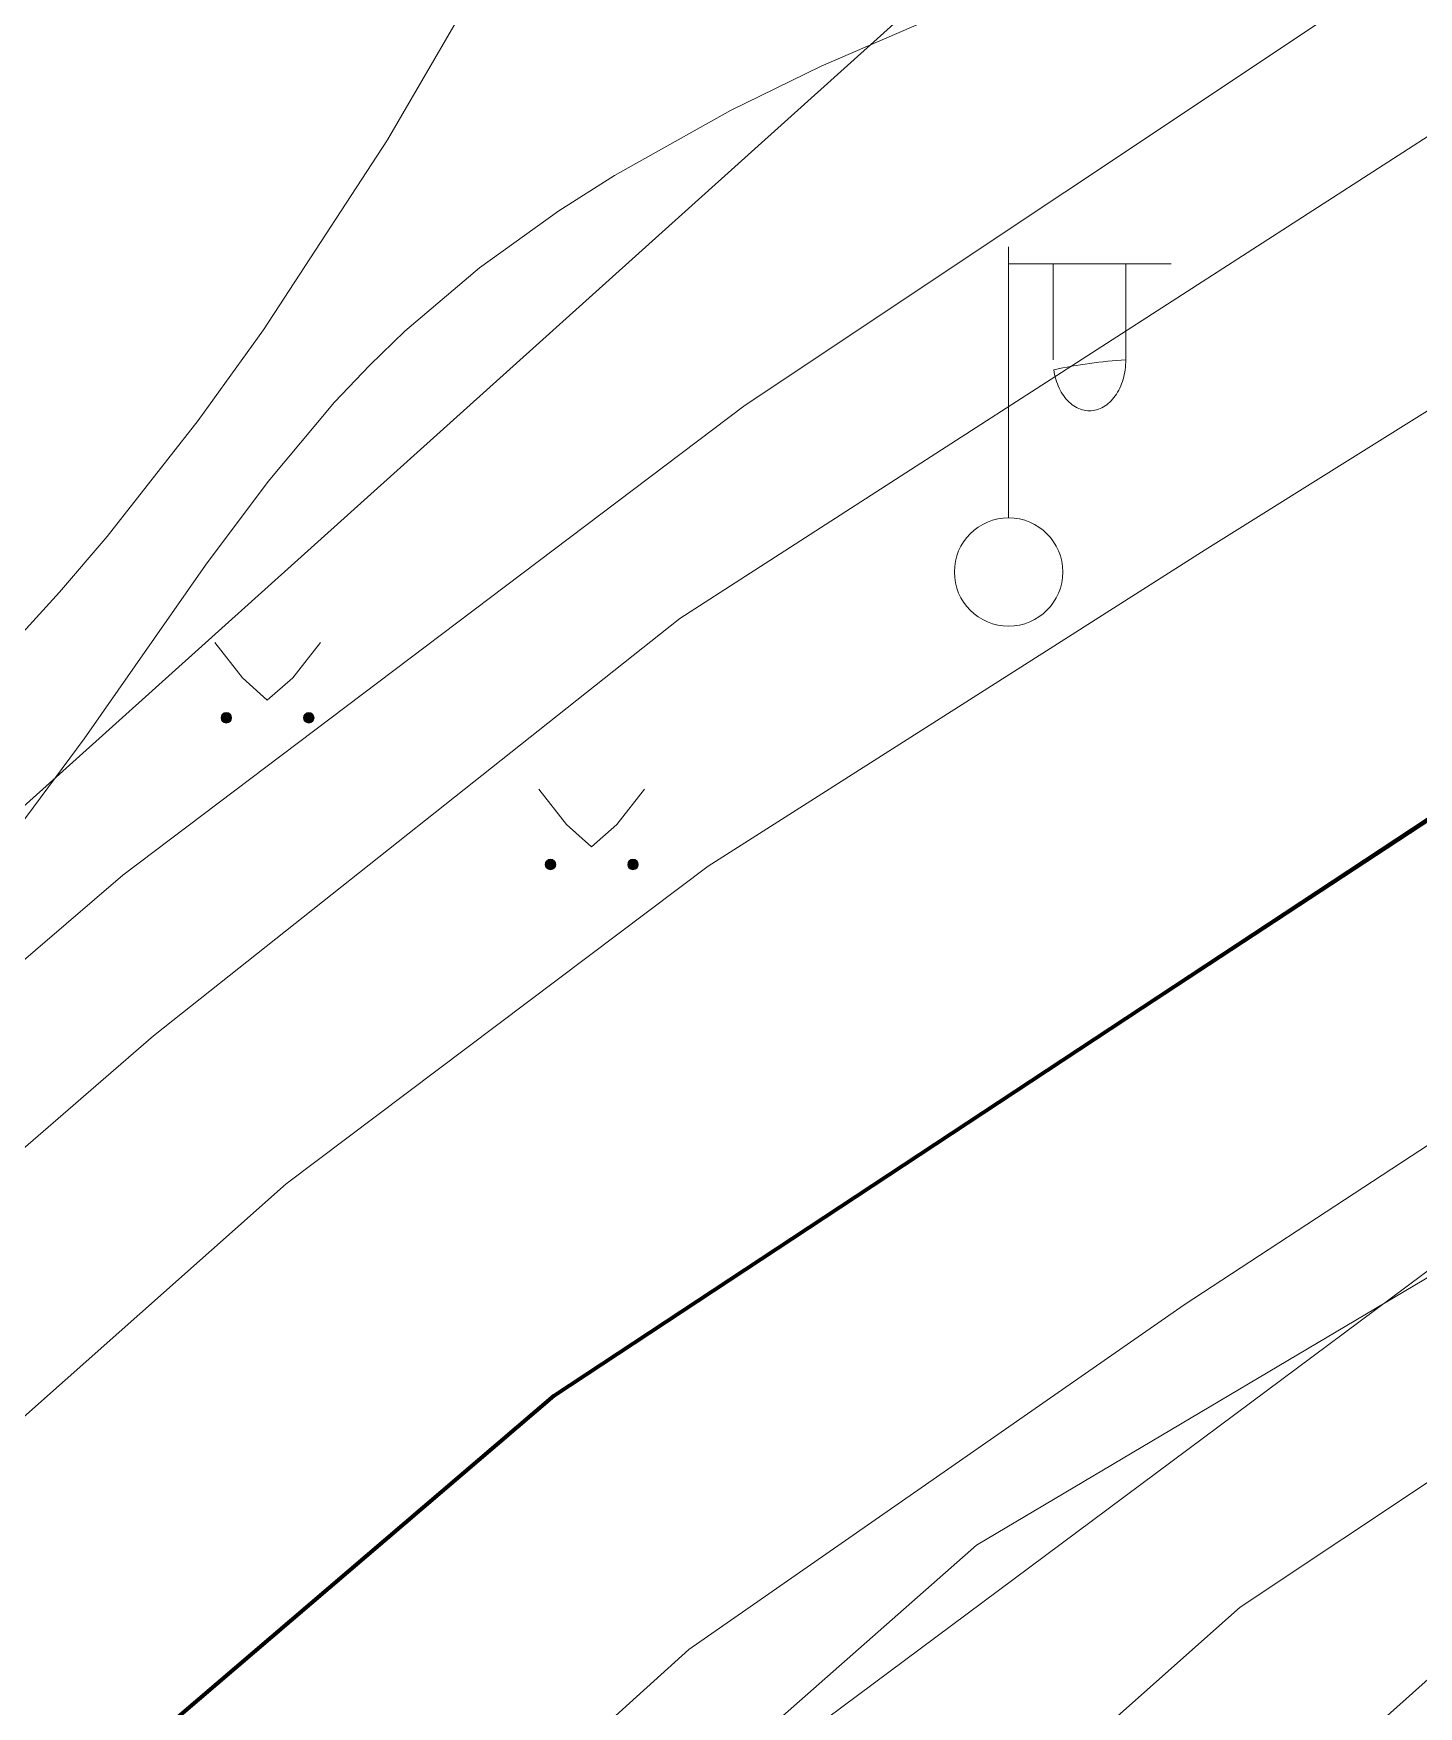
# Model space of a CAD drawing. Extents: x 1000 to 4000, y -5000 to -1000.
# Drawn here: x 1667.23 to 1692.78, y -4074.04 to -4043.16 of the extents above; entities that cross this region are included whole.
import ezdxf

# ---------------------------------------------------------------- set-up
doc = ezdxf.new("R2010")
doc.units = 0
doc.header["$MEASUREMENT"] = 0
for name, color, linetype in [('границы команд_1', 10, 'CONTINUOUS'), ('СЛОЙ_11', 7, 'CONTINUOUS'), ('СЛОЙ_24', 7, 'CONTINUOUS'), ('СЛОЙ_3', 7, 'CONTINUOUS'), ('СЛОЙ_37', 7, 'CONTINUOUS'), ('СЛОЙ_40', 7, 'CONTINUOUS'), ('СЛОЙ_41', 7, 'CONTINUOUS'), ('СЛОЙ_44', 7, 'CONTINUOUS'), ('СЛОЙ_50', 7, 'CONTINUOUS'), ('СЛОЙ_51', 7, 'CONTINUOUS')]:
    doc.layers.add(name, color=color, linetype=linetype)

msp = doc.modelspace()

# ---------------------------------------------------------------- linework, layer by layer
at = {"layer": 'границы команд_1', "color": 6, "lineweight": 100}
msp.add_lwpolyline([(1612.961, -4276.819), (1612.961, -4259.864), (1625.02, -4185.114), (1636.753, -4129.276), (1649.533, -4098.953), (1661.196, -4081.671), (1676.84, -4068.302), (1835.035, -3963.898), (1864.509, -3940.502), (1880.89, -3924.111), (1893.059, -3902.283), (1902.12, -3885.222), (1918.702, -3847.062), (1400.618, -3643.717), (1216.078, -4109.027), (1196.4, -4143.603), (1121.31, -4268.85)], dxfattribs=at)
at = {"layer": 'СЛОЙ_11', "color": 253, "linetype": 'Continuous', "lineweight": 0}
msp.add_lwpolyline([(1634.694, -4008.038), (1638.386, -4009.323), (1688.385, -4026.824), (1687.502, -4039.027), (1665.994, -4058.375), (1650.103, -4073.067), (1648.177, -4075.556), (1636.701, -4094.02), (1627.07, -4088.481)], dxfattribs=at)
at = {"layer": 'СЛОЙ_24', "color": 253, "linetype": 'Continuous', "lineweight": 0}
for points in [[(1618.642, -4254.56), (1621.451, -4235.092), (1623.537, -4222.006), (1625.624, -4210.204), (1629.643, -4188.511), (1632.212, -4173.659), (1639.034, -4143.658), (1642.003, -4133.221), (1645.695, -4121.981), (1649.547, -4113.471), (1652.591, -4107.387), (1656.272, -4100.357), (1658.781, -4096.173), (1662.294, -4090.984), (1668.417, -4083.267), (1672.746, -4078.939), (1679.325, -4072.991), (1688.463, -4066.631), (1703.786, -4056.588), (1715.665, -4048.72), (1738.418, -4034.075), (1764.847, -4017.003), (1777.352, -4009.408), (1791.139, -4000)], [(1648.073, -4123.32), (1650.751, -4116.509), (1654.264, -4109.061), (1658.112, -4101.445), (1662.462, -4094.332), (1668.067, -4087.134), (1674.006, -4080.439), (1684.63, -4071.066), (1694.5, -4065.208), (1702.28, -4059.768), (1717.421, -4049.892), (1735.657, -4038.259), (1746.699, -4031.062), (1770.873, -4015.329), (1794.574, -4000)], [(1637.905, -4097.152), (1642.132, -4089.019), (1645.104, -4084.696), (1648.306, -4079.575), (1653.875, -4072.746), (1659.814, -4066.484), (1668.883, -4058.697), (1680.359, -4050.026), (1692.157, -4042.158)], [(1640.393, -4097.473), (1644.325, -4089.926), (1648.659, -4083.182), (1650.986, -4080.132), (1655.239, -4074.914), (1659.814, -4070.016), (1669.444, -4061.667), (1679.155, -4053.96), (1694.725, -4043.924), (1695.768, -4043.282), (1697.806, -4047.091)], [(1645.93, -4095.064), (1647.966, -4092.589), (1651.628, -4086.554), (1657.166, -4079.409), (1660.857, -4074.913), (1665.111, -4070.418), (1671.893, -4064.396), (1679.677, -4058.535), (1688.848, -4052.696), (1697.806, -4047.091)]]:
    msp.add_lwpolyline(points, dxfattribs=at)
at = {"layer": 'СЛОЙ_3', "color": 253, "linetype": 'Continuous', "lineweight": 0}
for p, q in [((1685.222, -4052.104), (1685.222, -4047.104)), ((1685.222, -4050.104), (1685.222, -4047.104)), ((1685.222, -4047.418), (1688.222, -4047.418)), ((1686.043, -4049.186), (1686.043, -4047.418)), ((1687.385, -4049.186), (1687.385, -4047.418))]:
    msp.add_line(p, q, dxfattribs=at)
msp.add_lwpolyline([(1687.385, -4049.186, -0.035191), (1687.372, -4049.37, -0.036545), (1687.334, -4049.547, -0.03934), (1687.272, -4049.71, -0.0437), (1687.189, -4049.853, -0.049642), (1687.087, -4049.97, -0.056748), (1686.971, -4050.057, -0.0637), (1686.845, -4050.111, -0.068204), (1686.714, -4050.129, -0.068204), (1686.583, -4050.111, -0.0637), (1686.457, -4050.057, -0.056748), (1686.341, -4049.97, -0.049642), (1686.239, -4049.853, -0.0437), (1686.156, -4049.71, -0.03934), (1686.094, -4049.547, -0.036545), (1686.056, -4049.37, -0.035191)], format="xyb", close=True, dxfattribs=at)
msp.add_circle((1685.222, -4053.104), 1, dxfattribs=at)
at = {"layer": 'СЛОЙ_37', "color": 253, "linetype": 'Continuous', "lineweight": 0}
msp.add_lwpolyline([(1667.63, -4098.054), (1668.901, -4096.04), (1671.031, -4093.11), (1673.205, -4091.246), (1677.687, -4088.094), (1680.971, -4084.719), (1685.853, -4079.836), (1689.891, -4076.284), (1694.062, -4072.554), (1696.49, -4070.739), (1701.562, -4067.493)], dxfattribs=at)
at = {"layer": 'СЛОЙ_40', "color": 253, "linetype": 'Continuous', "lineweight": 0}
msp.add_lwpolyline([(1626.487, -4249.416), (1640.165, -4173.049), (1654.011, -4116.545), (1664.406, -4097.296), (1670.561, -4090.197), (1680.976, -4079.785), (1689.497, -4072.212), (1700.859, -4064.64), (1740.638, -4041.348)], dxfattribs=at)
at = {"layer": 'СЛОЙ_41', "color": 253, "linetype": 'Continuous', "lineweight": 0}
for p, q in [((1670.576, -4054.407), (1671.086, -4055.057)), ((1672.526, -4054.407), (1672.016, -4055.057)), ((1671.086, -4055.057), (1671.546, -4055.467)), ((1672.016, -4055.057), (1671.546, -4055.467)), ((1676.557, -4057.114), (1677.067, -4057.764)), ((1678.507, -4057.114), (1677.997, -4057.764)), ((1677.067, -4057.764), (1677.527, -4058.174)), ((1677.997, -4057.764), (1677.527, -4058.174))]:
    msp.add_line(p, q, dxfattribs=at)
for centre in [(1670.79, -4055.795), (1672.311, -4055.795), (1676.771, -4058.502), (1678.292, -4058.502)]:
    msp.add_circle(centre, 0.0976, dxfattribs=at)
for points in [[(1670.694, -4055.814), (1670.692, -4055.795), (1670.694, -4055.776)], [(1670.699, -4055.832), (1670.694, -4055.776), (1670.699, -4055.758)], [(1670.694, -4055.814), (1670.694, -4055.776), (1670.699, -4055.832)], [(1670.708, -4055.849), (1670.699, -4055.758), (1670.708, -4055.741)], [(1670.699, -4055.832), (1670.699, -4055.758), (1670.708, -4055.849)], [(1670.721, -4055.864), (1670.708, -4055.741), (1670.721, -4055.726)], [(1670.708, -4055.849), (1670.708, -4055.741), (1670.721, -4055.864)], [(1670.735, -4055.876), (1670.721, -4055.726), (1670.735, -4055.714)], [(1670.721, -4055.864), (1670.721, -4055.726), (1670.735, -4055.876)], [(1670.752, -4055.885), (1670.735, -4055.714), (1670.752, -4055.705)], [(1670.735, -4055.876), (1670.735, -4055.714), (1670.752, -4055.885)], [(1670.771, -4055.891), (1670.752, -4055.705), (1670.771, -4055.699)], [(1670.752, -4055.885), (1670.752, -4055.705), (1670.771, -4055.891)], [(1670.79, -4055.893), (1670.771, -4055.699), (1670.79, -4055.697)], [(1670.771, -4055.891), (1670.771, -4055.699), (1670.79, -4055.893)], [(1672.215, -4055.814), (1672.213, -4055.795), (1672.215, -4055.776)], [(1672.22, -4055.832), (1672.215, -4055.776), (1672.22, -4055.758)], [(1672.215, -4055.814), (1672.215, -4055.776), (1672.22, -4055.832)], [(1672.229, -4055.849), (1672.22, -4055.758), (1672.229, -4055.741)], [(1672.22, -4055.832), (1672.22, -4055.758), (1672.229, -4055.849)], [(1672.242, -4055.864), (1672.229, -4055.741), (1672.242, -4055.726)], [(1672.229, -4055.849), (1672.229, -4055.741), (1672.242, -4055.864)], [(1672.256, -4055.876), (1672.242, -4055.726), (1672.256, -4055.714)], [(1672.242, -4055.864), (1672.242, -4055.726), (1672.256, -4055.876)], [(1672.273, -4055.885), (1672.256, -4055.714), (1672.273, -4055.705)], [(1672.256, -4055.876), (1672.256, -4055.714), (1672.273, -4055.885)], [(1672.292, -4055.891), (1672.273, -4055.705), (1672.292, -4055.699)], [(1672.273, -4055.885), (1672.273, -4055.705), (1672.292, -4055.891)], [(1672.311, -4055.893), (1672.292, -4055.699), (1672.311, -4055.697)], [(1672.292, -4055.891), (1672.292, -4055.699), (1672.311, -4055.893)], [(1676.675, -4058.521), (1676.673, -4058.502), (1676.675, -4058.483)], [(1676.68, -4058.539), (1676.675, -4058.483), (1676.68, -4058.465)], [(1676.675, -4058.521), (1676.675, -4058.483), (1676.68, -4058.539)], [(1676.689, -4058.556), (1676.68, -4058.465), (1676.689, -4058.448)], [(1676.68, -4058.539), (1676.68, -4058.465), (1676.689, -4058.556)], [(1676.702, -4058.571), (1676.689, -4058.448), (1676.702, -4058.433)], [(1676.689, -4058.556), (1676.689, -4058.448), (1676.702, -4058.571)], [(1676.716, -4058.583), (1676.702, -4058.433), (1676.716, -4058.421)], [(1676.702, -4058.571), (1676.702, -4058.433), (1676.716, -4058.583)], [(1676.733, -4058.592), (1676.716, -4058.421), (1676.733, -4058.412)], [(1676.716, -4058.583), (1676.716, -4058.421), (1676.733, -4058.592)], [(1676.752, -4058.598), (1676.733, -4058.412), (1676.752, -4058.406)], [(1676.733, -4058.592), (1676.733, -4058.412), (1676.752, -4058.598)], [(1676.771, -4058.6), (1676.752, -4058.406), (1676.771, -4058.404)], [(1676.752, -4058.598), (1676.752, -4058.406), (1676.771, -4058.6)], [(1678.196, -4058.521), (1678.194, -4058.502), (1678.196, -4058.483)], [(1678.201, -4058.539), (1678.196, -4058.483), (1678.201, -4058.465)], [(1678.196, -4058.521), (1678.196, -4058.483), (1678.201, -4058.539)], [(1678.21, -4058.556), (1678.201, -4058.465), (1678.21, -4058.448)], [(1678.201, -4058.539), (1678.201, -4058.465), (1678.21, -4058.556)], [(1678.223, -4058.571), (1678.21, -4058.448), (1678.223, -4058.433)], [(1678.21, -4058.556), (1678.21, -4058.448), (1678.223, -4058.571)], [(1678.237, -4058.583), (1678.223, -4058.433), (1678.237, -4058.421)], [(1678.223, -4058.571), (1678.223, -4058.433), (1678.237, -4058.583)], [(1678.254, -4058.592), (1678.237, -4058.421), (1678.254, -4058.412)], [(1678.237, -4058.583), (1678.237, -4058.421), (1678.254, -4058.592)], [(1678.273, -4058.598), (1678.254, -4058.412), (1678.273, -4058.406)], [(1678.254, -4058.592), (1678.254, -4058.412), (1678.273, -4058.598)], [(1678.292, -4058.6), (1678.273, -4058.406), (1678.292, -4058.404)], [(1678.273, -4058.598), (1678.273, -4058.406), (1678.292, -4058.6)]]:
    msp.add_solid(points, dxfattribs=at)
at = {"layer": 'СЛОЙ_41', "color": 253, "linetype": 'Continuous', "lineweight": 0, "extrusion": (0, 0, -1)}
for points in [[(-1670.79, -4055.893), (-1670.79, -4055.697), (-1670.809, -4055.891)], [(-1670.809, -4055.891), (-1670.79, -4055.697), (-1670.809, -4055.699)], [(-1670.809, -4055.891), (-1670.809, -4055.699), (-1670.827, -4055.885)], [(-1670.827, -4055.885), (-1670.809, -4055.699), (-1670.827, -4055.705)], [(-1670.827, -4055.885), (-1670.827, -4055.705), (-1670.844, -4055.876)], [(-1670.844, -4055.876), (-1670.827, -4055.705), (-1670.844, -4055.714)], [(-1670.844, -4055.876), (-1670.844, -4055.714), (-1670.859, -4055.864)], [(-1670.859, -4055.864), (-1670.844, -4055.714), (-1670.859, -4055.726)], [(-1670.859, -4055.864), (-1670.859, -4055.726), (-1670.871, -4055.849)], [(-1670.871, -4055.849), (-1670.859, -4055.726), (-1670.871, -4055.741)], [(-1670.871, -4055.849), (-1670.871, -4055.741), (-1670.88, -4055.832)], [(-1670.88, -4055.832), (-1670.871, -4055.741), (-1670.88, -4055.758)], [(-1670.88, -4055.832), (-1670.88, -4055.758), (-1670.885, -4055.814)], [(-1670.885, -4055.814), (-1670.88, -4055.758), (-1670.885, -4055.776)], [(-1670.885, -4055.814), (-1670.885, -4055.776), (-1670.887, -4055.795)], [(-1672.311, -4055.893), (-1672.311, -4055.697), (-1672.33, -4055.891)], [(-1672.33, -4055.891), (-1672.311, -4055.697), (-1672.33, -4055.699)], [(-1672.33, -4055.891), (-1672.33, -4055.699), (-1672.348, -4055.885)], [(-1672.348, -4055.885), (-1672.33, -4055.699), (-1672.348, -4055.705)], [(-1672.348, -4055.885), (-1672.348, -4055.705), (-1672.365, -4055.876)], [(-1672.365, -4055.876), (-1672.348, -4055.705), (-1672.365, -4055.714)], [(-1672.365, -4055.876), (-1672.365, -4055.714), (-1672.38, -4055.864)], [(-1672.38, -4055.864), (-1672.365, -4055.714), (-1672.38, -4055.726)], [(-1672.38, -4055.864), (-1672.38, -4055.726), (-1672.392, -4055.849)], [(-1672.392, -4055.849), (-1672.38, -4055.726), (-1672.392, -4055.741)], [(-1672.392, -4055.849), (-1672.392, -4055.741), (-1672.401, -4055.832)], [(-1672.401, -4055.832), (-1672.392, -4055.741), (-1672.401, -4055.758)], [(-1672.401, -4055.832), (-1672.401, -4055.758), (-1672.406, -4055.814)], [(-1672.406, -4055.814), (-1672.401, -4055.758), (-1672.406, -4055.776)], [(-1672.406, -4055.814), (-1672.406, -4055.776), (-1672.408, -4055.795)], [(-1676.771, -4058.6), (-1676.771, -4058.404), (-1676.79, -4058.598)], [(-1676.79, -4058.598), (-1676.771, -4058.404), (-1676.79, -4058.406)], [(-1676.79, -4058.598), (-1676.79, -4058.406), (-1676.808, -4058.592)], [(-1676.808, -4058.592), (-1676.79, -4058.406), (-1676.808, -4058.412)], [(-1676.808, -4058.592), (-1676.808, -4058.412), (-1676.825, -4058.583)], [(-1676.825, -4058.583), (-1676.808, -4058.412), (-1676.825, -4058.421)], [(-1676.825, -4058.583), (-1676.825, -4058.421), (-1676.84, -4058.571)], [(-1676.84, -4058.571), (-1676.825, -4058.421), (-1676.84, -4058.433)], [(-1676.84, -4058.571), (-1676.84, -4058.433), (-1676.852, -4058.556)], [(-1676.852, -4058.556), (-1676.84, -4058.433), (-1676.852, -4058.448)], [(-1676.852, -4058.556), (-1676.852, -4058.448), (-1676.861, -4058.539)], [(-1676.861, -4058.539), (-1676.852, -4058.448), (-1676.861, -4058.465)], [(-1676.861, -4058.539), (-1676.861, -4058.465), (-1676.866, -4058.521)], [(-1676.866, -4058.521), (-1676.861, -4058.465), (-1676.866, -4058.483)], [(-1676.866, -4058.521), (-1676.866, -4058.483), (-1676.868, -4058.502)], [(-1678.292, -4058.6), (-1678.292, -4058.404), (-1678.311, -4058.598)], [(-1678.311, -4058.598), (-1678.292, -4058.404), (-1678.311, -4058.406)], [(-1678.311, -4058.598), (-1678.311, -4058.406), (-1678.329, -4058.592)], [(-1678.329, -4058.592), (-1678.311, -4058.406), (-1678.329, -4058.412)], [(-1678.329, -4058.592), (-1678.329, -4058.412), (-1678.346, -4058.583)], [(-1678.346, -4058.583), (-1678.329, -4058.412), (-1678.346, -4058.421)], [(-1678.346, -4058.583), (-1678.346, -4058.421), (-1678.361, -4058.571)], [(-1678.361, -4058.571), (-1678.346, -4058.421), (-1678.361, -4058.433)], [(-1678.361, -4058.571), (-1678.361, -4058.433), (-1678.373, -4058.556)], [(-1678.373, -4058.556), (-1678.361, -4058.433), (-1678.373, -4058.448)], [(-1678.373, -4058.556), (-1678.373, -4058.448), (-1678.382, -4058.539)], [(-1678.382, -4058.539), (-1678.373, -4058.448), (-1678.382, -4058.465)], [(-1678.382, -4058.539), (-1678.382, -4058.465), (-1678.387, -4058.521)], [(-1678.387, -4058.521), (-1678.382, -4058.465), (-1678.387, -4058.483)], [(-1678.387, -4058.521), (-1678.387, -4058.483), (-1678.389, -4058.502)]]:
    msp.add_solid(points, dxfattribs=at)
at = {"layer": 'СЛОЙ_44', "color": 253, "linetype": 'Continuous', "lineweight": 0}
msp.add_lwpolyline([(1622.521, -4275.936), (1620.182, -4258.824), (1620.705, -4243.085), (1622.881, -4229.991), (1644.211, -4133.483), (1648.044, -4120.026), (1654.188, -4106.22), (1664.594, -4090.738), (1676.196, -4078.483), (1696.38, -4063.448), (1725.956, -4044.605)], dxfattribs=at)
at = {"layer": 'СЛОЙ_50', "color": 253, "linetype": 'Continuous', "lineweight": 0}
for points in [[(1683.403, -4026.601), (1679.881, -4033.739), (1677.268, -4038.917), (1675.904, -4041.445), (1673.761, -4045.126), (1671.476, -4048.634), (1670.27, -4050.309), (1668.589, -4052.45), (1667.715, -4053.476), (1666.357, -4054.957), (1664.315, -4056.708), (1662.183, -4058.724), (1661.124, -4059.509), (1659.476, -4060.607), (1657.752, -4061.604), (1656.861, -4062.064), (1655.019, -4062.902), (1654.066, -4063.278), (1652.596, -4063.788)], [(1650.724, -4072.111), (1653.317, -4069.931), (1658.658, -4065.75), (1661.299, -4063.62), (1663.23, -4061.936), (1664.157, -4061.052), (1665.48, -4059.657), (1666.416, -4058.538), (1668.165, -4056.182), (1670.406, -4052.978), (1671.562, -4051.432), (1672.787, -4049.971), (1673.435, -4049.284), (1674.085, -4048.657), (1675.46, -4047.492), (1676.927, -4046.435), (1677.951, -4045.783), (1680.09, -4044.587), (1681.762, -4043.768), (1685.229, -4042.264), (1692.326, -4039.396), (1695.77, -4037.799)]]:
    msp.add_lwpolyline(points, dxfattribs=at)
at = {"layer": 'СЛОЙ_51', "color": 253, "linetype": 'Continuous', "lineweight": 0}
msp.add_lwpolyline([(1612.961, -4276.819), (1611.332, -4259.864), (1618.502, -4217.149), (1631.538, -4153.078), (1636.753, -4129.276), (1648.16, -4102.213), (1661.196, -4081.671), (1676.84, -4068.302), (1780.799, -4000)], dxfattribs=at)

doc.saveas('drawing.dxf')
